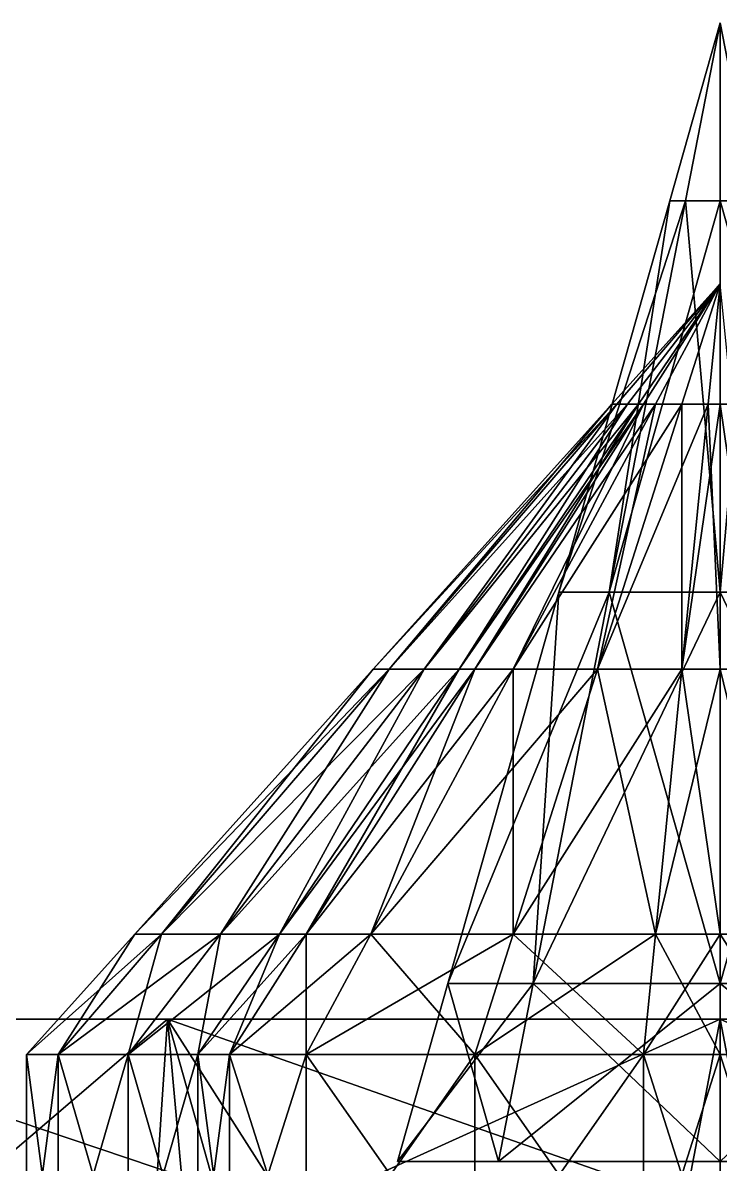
# Model space of a CAD drawing. Header units: metres. Extents: x -1.27 to 1.27, y -2.5 to 2.56.
# Drawn here: x -0.368 to 0, y 1.799 to 2.4 of the extents above; entities that cross this region are included whole.
import ezdxf

# ---------------------------------------------------------------- set-up
doc = ezdxf.new("R2010")
doc.units = ezdxf.units.M

msp = doc.modelspace()

# ---------------------------------------------------------------- linework, layer by layer
at = {"layer": 'Body'}
for points in [[(-0.36002, 0.83984, -0.36002), (-0.69082, 1.875, -0.29121), (-0.46954, 0.83984, -0.19793)], [(-0.36002, 0.83984, -0.36002), (-0.52969, 1.875, -0.52969), (-0.69082, 1.875, -0.29121)], [(-0.36002, 0.83984, 0.36002), (-0.52969, 1.875, 0.52969), (-0.29121, 1.875, 0.69082)], [(-0.46954, 0.83984, 0.19793), (-0.52969, 1.875, 0.52969), (-0.36002, 0.83984, 0.36002)], [(-0.19793, 0.83984, -0.46954), (-0.52969, 1.875, -0.52969), (-0.36002, 0.83984, -0.36002)], [(-0.19793, 0.83984, -0.46954), (-0.29121, 1.875, -0.69082), (-0.52969, 1.875, -0.52969)], [(-0.52969, 1.875, 0.52969), (-0.22599, 1.77246, 0.53611), (-0.29121, 1.875, 0.69082)], [(-0.52969, 1.875, 0.52969), (-0.41106, 1.77246, 0.41106), (-0.22599, 1.77246, 0.53611)], [(-0.29121, 1.875, -0.69082), (-0.41106, 1.77246, -0.41106), (-0.52969, 1.875, -0.52969)], [(-0.29121, 1.875, -0.69082), (-0.22599, 1.77246, -0.53611), (-0.41106, 1.77246, -0.41106)], [(-0.36002, 0.83984, 0.36002), (-0.29121, 1.875, 0.69082), (-0.19793, 0.83984, 0.46954)], [(-0.19793, 0.83984, 0.46954), (-0.29121, 1.875, 0.69082), (0, 1.875, 0.75)], [(0, 0.83984, -0.50977), (-0.29121, 1.875, -0.69082), (-0.19793, 0.83984, -0.46954)], [(0, 0.83984, -0.50977), (0, 1.875, -0.75), (-0.29121, 1.875, -0.69082)], [(-0.29121, 1.875, 0.69082), (0, 1.77246, 0.58203), (0, 1.875, 0.75)], [(-0.29121, 1.875, 0.69082), (-0.22599, 1.77246, 0.53611), (0, 1.77246, 0.58203)], [(0, 1.875, -0.75), (-0.22599, 1.77246, -0.53611), (-0.29121, 1.875, -0.69082)], [(0, 1.875, -0.75), (0, 1.77246, -0.58203), (-0.22599, 1.77246, -0.53611)], [(-0.19793, 0.83984, 0.46954), (0, 1.875, 0.75), (0, 0.83984, 0.50977)], [(0.19793, 0.83984, -0.46954), (0, 1.875, -0.75), (0, 0.83984, -0.50977)], [(0.19793, 0.83984, -0.46954), (0.29121, 1.875, -0.69082), (0, 1.875, -0.75)], [(0.29121, 1.875, -0.69082), (0, 1.77246, -0.58203), (0, 1.875, -0.75)], [(0.29121, 1.875, -0.69082), (0.22599, 1.77246, -0.5361), (0, 1.77246, -0.58203)], [(0, 1.875, 0.75), (0.22599, 1.77246, 0.53611), (0.29121, 1.875, 0.69082)], [(0, 1.875, 0.75), (0, 1.77246, 0.58203), (0.22599, 1.77246, 0.53611)]]:
    msp.add_3dface(points, dxfattribs=at)
at = {"layer": 'Crystal 7'}
for points in [[(-0.05713, 2.19902, 0), (0, 2.2625, 0), (-0.05451, 2.19902, 0.00631)], [(-0.05713, 2.19902, 0), (0, 2.2625, 0), (0, 2.2625, 0)], [(-0.05451, 2.19902, -0.00631), (0, 2.2625, 0), (-0.05713, 2.19902, 0)], [(-0.05451, 2.19902, 0.00631), (0, 2.2625, 0), (-0.04876, 2.19902, 0.0202)], [(-0.05451, 2.19902, 0.00631), (0, 2.2625, 0), (0, 2.2625, 0)], [(-0.05451, 2.19902, -0.00631), (0, 2.2625, 0), (0, 2.2625, 0)], [(-0.04876, 2.19902, -0.0202), (0, 2.2625, 0), (-0.05451, 2.19902, -0.00631)], [(-0.04876, 2.19902, 0.0202), (0, 2.2625, 0), (-0.04301, 2.19902, 0.03409)], [(-0.04876, 2.19902, 0.0202), (0, 2.2625, 0), (0, 2.2625, 0)], [(-0.04876, 2.19902, -0.0202), (0, 2.2625, 0), (0, 2.2625, 0)], [(-0.04301, 2.19902, -0.03408), (0, 2.2625, 0), (-0.04876, 2.19902, -0.0202)], [(-0.04301, 2.19902, 0.03409), (0, 2.2625, 0), (-0.0404, 2.19902, 0.0404)], [(-0.04301, 2.19902, 0.03409), (0, 2.2625, 0), (0, 2.2625, 0)], [(-0.04301, 2.19902, -0.03408), (0, 2.2625, 0), (0, 2.2625, 0)], [(-0.0404, 2.19902, -0.0404), (0, 2.2625, 0), (-0.04301, 2.19902, -0.03408)], [(-0.0404, 2.19902, 0.0404), (0, 2.2625, 0), (-0.03408, 2.19902, 0.04301)], [(-0.0404, 2.19902, 0.0404), (0, 2.2625, 0), (0, 2.2625, 0)], [(-0.0404, 2.19902, -0.0404), (0, 2.2625, 0), (0, 2.2625, 0)], [(-0.03408, 2.19902, -0.04301), (0, 2.2625, 0), (-0.0404, 2.19902, -0.0404)], [(-0.03408, 2.19902, 0.04301), (0, 2.2625, 0), (-0.0202, 2.19902, 0.04876)], [(-0.03408, 2.19902, 0.04301), (0, 2.2625, 0), (0, 2.2625, 0)], [(-0.03408, 2.19902, -0.04301), (0, 2.2625, 0), (0, 2.2625, 0)], [(-0.0202, 2.19902, -0.04876), (0, 2.2625, 0), (-0.03408, 2.19902, -0.04301)], [(-0.0202, 2.19902, 0.04876), (0, 2.2625, 0), (-0.00631, 2.19902, 0.05452)], [(-0.0202, 2.19902, 0.04876), (0, 2.2625, 0), (0, 2.2625, 0)], [(-0.0202, 2.19902, -0.04876), (0, 2.2625, 0), (0, 2.2625, 0)], [(-0.00631, 2.19902, -0.05451), (0, 2.2625, 0), (-0.0202, 2.19902, -0.04876)], [(-0.00631, 2.19902, 0.05452), (0, 2.2625, 0), (0, 2.19902, 0.05713)], [(-0.00631, 2.19902, 0.05452), (0, 2.2625, 0), (0, 2.2625, 0)], [(-0.00631, 2.19902, -0.05451), (0, 2.2625, 0), (0, 2.2625, 0)], [(0, 2.19902, -0.05713), (0, 2.2625, 0), (-0.00631, 2.19902, -0.05451)], [(0.00631, 2.19902, -0.05451), (0, 2.2625, 0), (0, 2.19902, -0.05713)], [(0, 2.19902, -0.05713), (0, 2.2625, 0), (0, 2.2625, 0)], [(-0.18281, 2.05937, 0), (-0.05451, 2.19902, 0.00631), (-0.17445, 2.05937, 0.0202)], [(-0.18281, 2.05937, 0), (-0.05713, 2.19902, 0), (-0.05451, 2.19902, 0.00631)], [(-0.17445, 2.05937, -0.0202), (-0.05713, 2.19902, 0), (-0.18281, 2.05937, 0)], [(-0.17445, 2.05937, 0.0202), (-0.04876, 2.19902, 0.0202), (-0.15604, 2.05937, 0.06463)], [(-0.17445, 2.05937, 0.0202), (-0.05451, 2.19902, 0.00631), (-0.04876, 2.19902, 0.0202)], [(-0.17445, 2.05937, -0.0202), (-0.05451, 2.19902, -0.00631), (-0.05713, 2.19902, 0)], [(-0.15604, 2.05937, -0.06463), (-0.05451, 2.19902, -0.00631), (-0.17445, 2.05937, -0.0202)], [(-0.15604, 2.05937, 0.06463), (-0.04301, 2.19902, 0.03409), (-0.13763, 2.05937, 0.10907)], [(-0.15604, 2.05937, 0.06463), (-0.04876, 2.19902, 0.0202), (-0.04301, 2.19902, 0.03409)], [(-0.15604, 2.05937, -0.06463), (-0.04876, 2.19902, -0.0202), (-0.05451, 2.19902, -0.00631)], [(-0.13763, 2.05937, -0.10907), (-0.04876, 2.19902, -0.0202), (-0.15604, 2.05937, -0.06463)], [(-0.13763, 2.05937, 0.10907), (-0.0404, 2.19902, 0.0404), (-0.12927, 2.05937, 0.12927)], [(-0.13763, 2.05937, 0.10907), (-0.04301, 2.19902, 0.03409), (-0.0404, 2.19902, 0.0404)], [(-0.13763, 2.05937, -0.10907), (-0.04301, 2.19902, -0.03408), (-0.04876, 2.19902, -0.0202)], [(-0.12927, 2.05937, -0.12927), (-0.04301, 2.19902, -0.03408), (-0.13763, 2.05937, -0.10907)], [(-0.12927, 2.05937, 0.12927), (-0.03408, 2.19902, 0.04301), (-0.10907, 2.05937, 0.13763)], [(-0.12927, 2.05937, 0.12927), (-0.0404, 2.19902, 0.0404), (-0.03408, 2.19902, 0.04301)], [(-0.12927, 2.05937, -0.12927), (-0.0404, 2.19902, -0.0404), (-0.04301, 2.19902, -0.03408)], [(-0.10907, 2.05937, -0.13763), (-0.0404, 2.19902, -0.0404), (-0.12927, 2.05937, -0.12927)], [(-0.10907, 2.05937, 0.13763), (-0.0202, 2.19902, 0.04876), (-0.06463, 2.05937, 0.15604)], [(-0.10907, 2.05937, 0.13763), (-0.03408, 2.19902, 0.04301), (-0.0202, 2.19902, 0.04876)], [(-0.10907, 2.05937, -0.13763), (-0.03408, 2.19902, -0.04301), (-0.0404, 2.19902, -0.0404)], [(-0.06463, 2.05937, -0.15604), (-0.03408, 2.19902, -0.04301), (-0.10907, 2.05937, -0.13763)], [(-0.06463, 2.05937, 0.15604), (-0.00631, 2.19902, 0.05452), (-0.0202, 2.05937, 0.17445)], [(-0.06463, 2.05937, 0.15604), (-0.0202, 2.19902, 0.04876), (-0.00631, 2.19902, 0.05452)], [(-0.06463, 2.05937, -0.15604), (-0.0202, 2.19902, -0.04876), (-0.03408, 2.19902, -0.04301)], [(-0.0202, 2.05937, -0.17445), (-0.0202, 2.19902, -0.04876), (-0.06463, 2.05937, -0.15604)], [(-0.0202, 2.05937, 0.17445), (0, 2.19902, 0.05713), (0, 2.05937, 0.18281)], [(-0.0202, 2.05937, 0.17445), (-0.00631, 2.19902, 0.05452), (0, 2.19902, 0.05713)], [(-0.0202, 2.05937, -0.17445), (-0.00631, 2.19902, -0.05451), (-0.0202, 2.19902, -0.04876)], [(0, 2.05937, -0.18281), (-0.00631, 2.19902, -0.05451), (-0.0202, 2.05937, -0.17445)], [(0, 2.05937, -0.18281), (0, 2.19902, -0.05713), (-0.00631, 2.19902, -0.05451)], [(0.0202, 2.05937, -0.17445), (0, 2.19902, -0.05713), (0, 2.05937, -0.18281)], [(0.0202, 2.05937, -0.17445), (0.00631, 2.19902, -0.05451), (0, 2.19902, -0.05713)], [(-0.3085, 1.91973, 0), (-0.17445, 2.05937, 0.0202), (-0.29438, 1.91973, 0.03408)], [(-0.3085, 1.91973, 0), (-0.18281, 2.05937, 0), (-0.17445, 2.05937, 0.0202)], [(-0.29438, 1.91973, -0.03408), (-0.18281, 2.05937, 0), (-0.3085, 1.91973, 0)], [(-0.29438, 1.91973, 0.03408), (-0.15604, 2.05937, 0.06463), (-0.26332, 1.91973, 0.10907)], [(-0.29438, 1.91973, 0.03408), (-0.17445, 2.05937, 0.0202), (-0.15604, 2.05937, 0.06463)], [(-0.29438, 1.91973, -0.03408), (-0.17445, 2.05937, -0.0202), (-0.18281, 2.05937, 0)], [(-0.26332, 1.91973, -0.10907), (-0.17445, 2.05937, -0.0202), (-0.29438, 1.91973, -0.03408)], [(-0.26332, 1.91973, 0.10907), (-0.13763, 2.05937, 0.10907), (-0.23226, 1.91973, 0.18406)], [(-0.26332, 1.91973, 0.10907), (-0.15604, 2.05937, 0.06463), (-0.13763, 2.05937, 0.10907)], [(-0.26332, 1.91973, -0.10907), (-0.15604, 2.05937, -0.06463), (-0.17445, 2.05937, -0.0202)], [(-0.23226, 1.91973, -0.18405), (-0.15604, 2.05937, -0.06463), (-0.26332, 1.91973, -0.10907)], [(-0.23226, 1.91973, 0.18406), (-0.12927, 2.05937, 0.12927), (-0.21814, 1.91973, 0.21814)], [(-0.23226, 1.91973, 0.18406), (-0.13763, 2.05937, 0.10907), (-0.12927, 2.05937, 0.12927)], [(-0.23226, 1.91973, -0.18405), (-0.13763, 2.05937, -0.10907), (-0.15604, 2.05937, -0.06463)], [(-0.21814, 1.91973, -0.21814), (-0.13763, 2.05937, -0.10907), (-0.23226, 1.91973, -0.18405)], [(-0.21814, 1.91973, 0.21814), (-0.10907, 2.05937, 0.13763), (-0.18406, 1.91973, 0.23226)], [(-0.21814, 1.91973, 0.21814), (-0.12927, 2.05937, 0.12927), (-0.10907, 2.05937, 0.13763)], [(-0.21814, 1.91973, -0.21814), (-0.12927, 2.05937, -0.12927), (-0.13763, 2.05937, -0.10907)], [(-0.18406, 1.91973, -0.23226), (-0.12927, 2.05937, -0.12927), (-0.21814, 1.91973, -0.21814)], [(-0.18406, 1.91973, 0.23226), (-0.06463, 2.05937, 0.15604), (-0.10907, 1.91973, 0.26332)], [(-0.18406, 1.91973, 0.23226), (-0.10907, 2.05937, 0.13763), (-0.06463, 2.05937, 0.15604)], [(-0.18406, 1.91973, -0.23226), (-0.10907, 2.05937, -0.13763), (-0.12927, 2.05937, -0.12927)], [(-0.10907, 1.91973, -0.26332), (-0.10907, 2.05937, -0.13763), (-0.18406, 1.91973, -0.23226)], [(-0.10907, 1.91973, 0.26332), (-0.0202, 2.05937, 0.17445), (-0.03408, 1.91973, 0.29438)], [(-0.10907, 1.91973, 0.26332), (-0.06463, 2.05937, 0.15604), (-0.0202, 2.05937, 0.17445)], [(-0.10907, 1.91973, -0.26332), (-0.06463, 2.05937, -0.15604), (-0.10907, 2.05937, -0.13763)], [(-0.03408, 1.91973, -0.29438), (-0.06463, 2.05937, -0.15604), (-0.10907, 1.91973, -0.26332)], [(-0.03408, 1.91973, -0.29438), (-0.0202, 2.05937, -0.17445), (-0.06463, 2.05937, -0.15604)], [(-0.03408, 1.91973, 0.29438), (0, 2.05937, 0.18281), (0, 1.91973, 0.3085)], [(-0.03408, 1.91973, 0.29438), (-0.0202, 2.05937, 0.17445), (0, 2.05937, 0.18281)], [(0, 1.91973, -0.3085), (-0.0202, 2.05937, -0.17445), (-0.03408, 1.91973, -0.29438)], [(0, 1.91973, -0.3085), (0, 2.05937, -0.18281), (-0.0202, 2.05937, -0.17445)], [(0.03408, 1.91973, -0.29438), (0, 2.05937, -0.18281), (0, 1.91973, -0.3085)], [(0.03408, 1.91973, -0.29438), (0.0202, 2.05937, -0.17445), (0, 2.05937, -0.18281)], [(-0.36562, 1.85625, 0), (-0.29438, 1.91973, 0.03408), (-0.34889, 1.85625, 0.0404)], [(-0.36562, 1.85625, 0), (-0.3085, 1.91973, 0), (-0.29438, 1.91973, 0.03408)], [(-0.34889, 1.85625, -0.0404), (-0.3085, 1.91973, 0), (-0.36562, 1.85625, 0)], [(-0.34889, 1.85625, 0.0404), (-0.26332, 1.91973, 0.10907), (-0.31208, 1.85625, 0.12927)], [(-0.34889, 1.85625, 0.0404), (-0.29438, 1.91973, 0.03408), (-0.26332, 1.91973, 0.10907)], [(-0.34889, 1.85625, -0.0404), (-0.29438, 1.91973, -0.03408), (-0.3085, 1.91973, 0)], [(-0.31208, 1.85625, -0.12927), (-0.29438, 1.91973, -0.03408), (-0.34889, 1.85625, -0.0404)], [(-0.31208, 1.85625, 0.12927), (-0.23226, 1.91973, 0.18406), (-0.27527, 1.85625, 0.21814)], [(-0.31208, 1.85625, 0.12927), (-0.26332, 1.91973, 0.10907), (-0.23226, 1.91973, 0.18406)], [(-0.31208, 1.85625, -0.12927), (-0.26332, 1.91973, -0.10907), (-0.29438, 1.91973, -0.03408)], [(-0.27527, 1.85625, -0.21814), (-0.26332, 1.91973, -0.10907), (-0.31208, 1.85625, -0.12927)], [(-0.27527, 1.85625, 0.21814), (-0.21814, 1.91973, 0.21814), (-0.25854, 1.85625, 0.25854)], [(-0.27527, 1.85625, 0.21814), (-0.23226, 1.91973, 0.18406), (-0.21814, 1.91973, 0.21814)], [(-0.27527, 1.85625, -0.21814), (-0.23226, 1.91973, -0.18405), (-0.26332, 1.91973, -0.10907)], [(-0.25854, 1.85625, -0.25854), (-0.23226, 1.91973, -0.18405), (-0.27527, 1.85625, -0.21814)], [(-0.25854, 1.85625, 0.25854), (-0.18406, 1.91973, 0.23226), (-0.21814, 1.85625, 0.27527)], [(-0.25854, 1.85625, 0.25854), (-0.21814, 1.91973, 0.21814), (-0.18406, 1.91973, 0.23226)], [(-0.25854, 1.85625, -0.25854), (-0.21814, 1.91973, -0.21814), (-0.23226, 1.91973, -0.18405)], [(-0.21814, 1.85625, -0.27527), (-0.21814, 1.91973, -0.21814), (-0.25854, 1.85625, -0.25854)], [(-0.21814, 1.85625, 0.27527), (-0.10907, 1.91973, 0.26332), (-0.12927, 1.85625, 0.31208)], [(-0.21814, 1.85625, 0.27527), (-0.18406, 1.91973, 0.23226), (-0.10907, 1.91973, 0.26332)], [(-0.21814, 1.85625, -0.27527), (-0.18406, 1.91973, -0.23226), (-0.21814, 1.91973, -0.21814)], [(-0.12927, 1.85625, -0.31208), (-0.18406, 1.91973, -0.23226), (-0.21814, 1.85625, -0.27527)], [(-0.12927, 1.85625, -0.31208), (-0.10907, 1.91973, -0.26332), (-0.18406, 1.91973, -0.23226)], [(-0.12927, 1.85625, 0.31208), (-0.03408, 1.91973, 0.29438), (-0.0404, 1.85625, 0.34889)], [(-0.12927, 1.85625, 0.31208), (-0.10907, 1.91973, 0.26332), (-0.03408, 1.91973, 0.29438)], [(-0.0404, 1.85625, -0.34889), (-0.10907, 1.91973, -0.26332), (-0.12927, 1.85625, -0.31208)], [(-0.0404, 1.85625, -0.34889), (-0.03408, 1.91973, -0.29438), (-0.10907, 1.91973, -0.26332)], [(-0.0404, 1.85625, 0.34889), (0, 1.91973, 0.3085), (0, 1.85625, 0.36563)], [(-0.0404, 1.85625, 0.34889), (-0.03408, 1.91973, 0.29438), (0, 1.91973, 0.3085)], [(0, 1.85625, -0.36562), (-0.03408, 1.91973, -0.29438), (-0.0404, 1.85625, -0.34889)], [(0, 1.85625, -0.36562), (0, 1.91973, -0.3085), (-0.03408, 1.91973, -0.29438)], [(0.0404, 1.85625, -0.34889), (0, 1.91973, -0.3085), (0, 1.85625, -0.36562)], [(0.0404, 1.85625, -0.34889), (0.03408, 1.91973, -0.29438), (0, 1.91973, -0.3085)], [(-0.36562, 1.7293, 0), (-0.34889, 1.85625, 0.0404), (-0.34889, 1.7293, 0.0404)], [(-0.36562, 1.7293, 0), (-0.36562, 1.85625, 0), (-0.34889, 1.85625, 0.0404)], [(-0.34889, 1.7293, -0.0404), (-0.36562, 1.85625, 0), (-0.36562, 1.7293, 0)], [(-0.34889, 1.7293, -0.0404), (-0.34889, 1.85625, -0.0404), (-0.36562, 1.85625, 0)], [(-0.34889, 1.7293, 0.0404), (-0.31208, 1.85625, 0.12927), (-0.31208, 1.7293, 0.12927)], [(-0.34889, 1.7293, 0.0404), (-0.34889, 1.85625, 0.0404), (-0.31208, 1.85625, 0.12927)], [(-0.31208, 1.7293, -0.12927), (-0.34889, 1.85625, -0.0404), (-0.34889, 1.7293, -0.0404)], [(-0.31208, 1.7293, -0.12927), (-0.31208, 1.85625, -0.12927), (-0.34889, 1.85625, -0.0404)], [(-0.31208, 1.7293, 0.12927), (-0.27527, 1.85625, 0.21814), (-0.27527, 1.7293, 0.21814)], [(-0.31208, 1.7293, 0.12927), (-0.31208, 1.85625, 0.12927), (-0.27527, 1.85625, 0.21814)], [(-0.27527, 1.7293, -0.21814), (-0.31208, 1.85625, -0.12927), (-0.31208, 1.7293, -0.12927)], [(-0.27527, 1.7293, -0.21814), (-0.27527, 1.85625, -0.21814), (-0.31208, 1.85625, -0.12927)], [(-0.27527, 1.7293, 0.21814), (-0.25854, 1.85625, 0.25854), (-0.25854, 1.7293, 0.25854)], [(-0.27527, 1.7293, 0.21814), (-0.27527, 1.85625, 0.21814), (-0.25854, 1.85625, 0.25854)], [(-0.25854, 1.7293, -0.25854), (-0.27527, 1.85625, -0.21814), (-0.27527, 1.7293, -0.21814)], [(-0.25854, 1.7293, -0.25854), (-0.25854, 1.85625, -0.25854), (-0.27527, 1.85625, -0.21814)], [(-0.25854, 1.7293, 0.25854), (-0.21814, 1.85625, 0.27527), (-0.21814, 1.7293, 0.27527)], [(-0.25854, 1.7293, 0.25854), (-0.25854, 1.85625, 0.25854), (-0.21814, 1.85625, 0.27527)], [(-0.21814, 1.7293, -0.27527), (-0.25854, 1.85625, -0.25854), (-0.25854, 1.7293, -0.25854)], [(-0.21814, 1.7293, -0.27527), (-0.21814, 1.85625, -0.27527), (-0.25854, 1.85625, -0.25854)], [(-0.21814, 1.7293, 0.27527), (-0.12927, 1.85625, 0.31208), (-0.12927, 1.7293, 0.31208)], [(-0.21814, 1.7293, 0.27527), (-0.21814, 1.85625, 0.27527), (-0.12927, 1.85625, 0.31208)], [(-0.12927, 1.7293, -0.31208), (-0.21814, 1.85625, -0.27527), (-0.21814, 1.7293, -0.27527)], [(-0.12927, 1.7293, -0.31208), (-0.12927, 1.85625, -0.31208), (-0.21814, 1.85625, -0.27527)], [(-0.12927, 1.7293, 0.31208), (-0.0404, 1.85625, 0.34889), (-0.0404, 1.7293, 0.34889)], [(-0.12927, 1.7293, 0.31208), (-0.12927, 1.85625, 0.31208), (-0.0404, 1.85625, 0.34889)], [(-0.0404, 1.7293, -0.34889), (-0.12927, 1.85625, -0.31208), (-0.12927, 1.7293, -0.31208)], [(-0.0404, 1.7293, -0.34889), (-0.0404, 1.85625, -0.34889), (-0.12927, 1.85625, -0.31208)], [(-0.0404, 1.7293, 0.34889), (0, 1.85625, 0.36563), (0, 1.7293, 0.36563)], [(-0.0404, 1.7293, 0.34889), (-0.0404, 1.85625, 0.34889), (0, 1.85625, 0.36563)], [(0, 1.7293, -0.36562), (-0.0404, 1.85625, -0.34889), (-0.0404, 1.7293, -0.34889)], [(0, 1.7293, -0.36562), (0, 1.85625, -0.36562), (-0.0404, 1.85625, -0.34889)], [(0.0404, 1.7293, -0.34889), (0, 1.85625, -0.36562), (0, 1.7293, -0.36562)], [(0.0404, 1.7293, -0.34889), (0.0404, 1.85625, -0.34889), (0, 1.85625, -0.36562)], [(0, 1.7293, 0.36563), (0.0404, 1.85625, 0.34889), (0.0404, 1.7293, 0.34889)], [(0, 1.7293, 0.36563), (0, 1.85625, 0.36563), (0.0404, 1.85625, 0.34889)]]:
    msp.add_3dface(points, dxfattribs=at)
at = {"layer": 'Spiky thing 2'}
for points in [[(0, 2.4, 0.625), (-0.02656, 2.30625, 0.60938), (0, 2.4, 0.625)], [(0, 2.4, 0.625), (-0.02656, 2.30625, 0.61426), (-0.02656, 2.30625, 0.60938)], [(0, 2.4, 0.625), (-0.02656, 2.30625, 0.61426), (0, 2.4, 0.625)], [(0, 2.4, 0.625), (-0.02656, 2.30625, 0.625), (-0.02656, 2.30625, 0.61426)], [(0, 2.4, 0.625), (-0.02656, 2.30625, 0.625), (0, 2.4, 0.625)], [(0, 2.4, 0.625), (-0.02656, 2.30625, 0.63574), (-0.02656, 2.30625, 0.625)], [(0, 2.4, 0.625), (-0.02656, 2.30625, 0.63574), (0, 2.4, 0.625)], [(0, 2.4, 0.625), (-0.02656, 2.30625, 0.64063), (-0.02656, 2.30625, 0.63574)], [(0, 2.4, 0.625), (-0.02656, 2.30625, 0.64063), (0, 2.4, 0.625)], [(0, 2.4, 0.625), (-0.01826, 2.30625, 0.64063), (-0.02656, 2.30625, 0.64063)], [(0, 2.4, 0.625), (-0.02656, 2.30625, 0.60938), (-0.01826, 2.30625, 0.60938)], [(0, 2.4, 0.625), (-0.01826, 2.30625, 0.64063), (0, 2.4, 0.625)], [(0, 2.4, 0.625), (0, 2.30625, 0.64063), (-0.01826, 2.30625, 0.64063)], [(0, 2.4, 0.625), (-0.01826, 2.30625, 0.60938), (0, 2.30625, 0.60938)], [(0, 2.4, 0.625), (-0.01826, 2.30625, 0.60938), (0, 2.4, 0.625)], [(0, 2.4, 0.625), (0, 2.30625, 0.64063), (0, 2.4, 0.625)], [(0, 2.4, 0.625), (0.01826, 2.30625, 0.64063), (0, 2.30625, 0.64063)], [(0, 2.4, 0.625), (0.01826, 2.30625, 0.60938), (0, 2.4, 0.625)], [(0, 2.4, 0.625), (0, 2.30625, 0.60938), (0.01826, 2.30625, 0.60938)], [(0, 2.4, 0.625), (0, 2.30625, 0.60938), (0, 2.4, 0.625)], [(-0.02656, 2.30625, 0.61426), (-0.085, 2.1, 0.575), (-0.02656, 2.30625, 0.60938)], [(-0.02656, 2.30625, 0.61426), (-0.085, 2.1, 0.59063), (-0.085, 2.1, 0.575)], [(-0.02656, 2.30625, 0.625), (-0.085, 2.1, 0.59063), (-0.02656, 2.30625, 0.61426)], [(-0.02656, 2.30625, 0.625), (-0.085, 2.1, 0.625), (-0.085, 2.1, 0.59063)], [(-0.02656, 2.30625, 0.63574), (-0.085, 2.1, 0.625), (-0.02656, 2.30625, 0.625)], [(-0.02656, 2.30625, 0.63574), (-0.085, 2.1, 0.65938), (-0.085, 2.1, 0.625)], [(-0.02656, 2.30625, 0.64063), (-0.085, 2.1, 0.65938), (-0.02656, 2.30625, 0.63574)], [(-0.02656, 2.30625, 0.64063), (-0.085, 2.1, 0.675), (-0.085, 2.1, 0.65938)], [(-0.01826, 2.30625, 0.64063), (-0.085, 2.1, 0.675), (-0.02656, 2.30625, 0.64063)], [(-0.01826, 2.30625, 0.64063), (-0.05844, 2.1, 0.675), (-0.085, 2.1, 0.675)], [(-0.02656, 2.30625, 0.60938), (-0.085, 2.1, 0.575), (-0.05844, 2.1, 0.575)], [(0, 2.30625, 0.64063), (-0.05844, 2.1, 0.675), (-0.01826, 2.30625, 0.64063)], [(0, 2.30625, 0.64063), (0, 2.1, 0.675), (-0.05844, 2.1, 0.675)], [(-0.01826, 2.30625, 0.60938), (-0.05844, 2.1, 0.575), (0, 2.1, 0.575)], [(-0.02656, 2.30625, 0.60938), (-0.05844, 2.1, 0.575), (-0.01826, 2.30625, 0.60938)], [(-0.01826, 2.30625, 0.60938), (0, 2.1, 0.575), (0, 2.30625, 0.60938)], [(0.01826, 2.30625, 0.64063), (0, 2.1, 0.675), (0, 2.30625, 0.64063)], [(0.01826, 2.30625, 0.64063), (0.05844, 2.1, 0.675), (0, 2.1, 0.675)], [(0, 2.30625, 0.60938), (0.05844, 2.1, 0.575), (0.01826, 2.30625, 0.60938)], [(0, 2.30625, 0.60938), (0, 2.1, 0.575), (0.05844, 2.1, 0.575)], [(-0.085, 2.1, 0.59063), (-0.14344, 1.89375, 0.54063), (-0.085, 2.1, 0.575)], [(-0.085, 2.1, 0.59063), (-0.14344, 1.89375, 0.56699), (-0.14344, 1.89375, 0.54063)], [(-0.085, 2.1, 0.625), (-0.14344, 1.89375, 0.56699), (-0.085, 2.1, 0.59063)], [(-0.085, 2.1, 0.625), (-0.14344, 1.89375, 0.625), (-0.14344, 1.89375, 0.56699)], [(-0.085, 2.1, 0.65938), (-0.14344, 1.89375, 0.625), (-0.085, 2.1, 0.625)], [(-0.085, 2.1, 0.65938), (-0.14344, 1.89375, 0.68301), (-0.14344, 1.89375, 0.625)], [(-0.085, 2.1, 0.675), (-0.14344, 1.89375, 0.68301), (-0.085, 2.1, 0.65938)], [(-0.085, 2.1, 0.675), (-0.14344, 1.89375, 0.70938), (-0.14344, 1.89375, 0.68301)], [(-0.05844, 2.1, 0.675), (-0.14344, 1.89375, 0.70938), (-0.085, 2.1, 0.675)], [(-0.05844, 2.1, 0.675), (-0.09861, 1.89375, 0.70938), (-0.14344, 1.89375, 0.70938)], [(-0.085, 2.1, 0.575), (-0.14344, 1.89375, 0.54063), (-0.09861, 1.89375, 0.54063)], [(0, 2.1, 0.675), (-0.09861, 1.89375, 0.70938), (-0.05844, 2.1, 0.675)], [(0, 2.1, 0.675), (0, 1.89375, 0.70938), (-0.09861, 1.89375, 0.70938)], [(-0.05844, 2.1, 0.575), (-0.09861, 1.89375, 0.54063), (0, 1.89375, 0.54063)], [(-0.085, 2.1, 0.575), (-0.09861, 1.89375, 0.54063), (-0.05844, 2.1, 0.575)], [(-0.05844, 2.1, 0.575), (0, 1.89375, 0.54063), (0, 2.1, 0.575)], [(0.05844, 2.1, 0.675), (0, 1.89375, 0.70938), (0, 2.1, 0.675)], [(0.05844, 2.1, 0.675), (0.09861, 1.89375, 0.70938), (0, 1.89375, 0.70938)], [(0, 2.1, 0.575), (0.09861, 1.89375, 0.54063), (0.05844, 2.1, 0.575)], [(0, 2.1, 0.575), (0, 1.89375, 0.54063), (0.09861, 1.89375, 0.54063)], [(-0.14344, 1.89375, 0.56699), (-0.17, 1.8, 0.525), (-0.14344, 1.89375, 0.54063)], [(-0.14344, 1.89375, 0.56699), (-0.17, 1.8, 0.55625), (-0.17, 1.8, 0.525)], [(-0.14344, 1.89375, 0.625), (-0.17, 1.8, 0.55625), (-0.14344, 1.89375, 0.56699)], [(-0.14344, 1.89375, 0.625), (-0.17, 1.8, 0.625), (-0.17, 1.8, 0.55625)], [(-0.14344, 1.89375, 0.68301), (-0.17, 1.8, 0.625), (-0.14344, 1.89375, 0.625)], [(-0.14344, 1.89375, 0.68301), (-0.17, 1.8, 0.69375), (-0.17, 1.8, 0.625)], [(-0.14344, 1.89375, 0.70938), (-0.17, 1.8, 0.69375), (-0.14344, 1.89375, 0.68301)], [(-0.14344, 1.89375, 0.70938), (-0.17, 1.8, 0.725), (-0.17, 1.8, 0.69375)], [(-0.09861, 1.89375, 0.70938), (-0.17, 1.8, 0.725), (-0.14344, 1.89375, 0.70938)], [(-0.09861, 1.89375, 0.70938), (-0.11688, 1.8, 0.725), (-0.17, 1.8, 0.725)], [(-0.14344, 1.89375, 0.54063), (-0.17, 1.8, 0.525), (-0.11688, 1.8, 0.525)], [(-0.14344, 1.89375, 0.54063), (-0.11688, 1.8, 0.525), (-0.09861, 1.89375, 0.54063)], [(-0.09861, 1.89375, 0.54063), (-0.11688, 1.8, 0.525), (0, 1.8, 0.525)], [(0, 1.89375, 0.70938), (-0.11688, 1.8, 0.725), (-0.09861, 1.89375, 0.70938)], [(0, 1.89375, 0.70938), (0, 1.8, 0.725), (-0.11688, 1.8, 0.725)], [(-0.09861, 1.89375, 0.54063), (0, 1.8, 0.525), (0, 1.89375, 0.54063)], [(0.09861, 1.89375, 0.70938), (0, 1.8, 0.725), (0, 1.89375, 0.70938)], [(0.09861, 1.89375, 0.70938), (0.11687, 1.8, 0.725), (0, 1.8, 0.725)], [(0, 1.89375, 0.54063), (0.11687, 1.8, 0.525), (0.09861, 1.89375, 0.54063)], [(0, 1.89375, 0.54063), (0, 1.8, 0.525), (0.11687, 1.8, 0.525)], [(0, 1.8, 0.725), (-0.17, 1.8, 0.625), (-0.17, 1.8, 0.69375)], [(-0.17, 1.8, 0.725), (-0.11688, 1.8, 0.725), (-0.17, 1.8, 0.69375)], [(0, 1.8, 0.725), (0, 1.8, 0.525), (-0.17, 1.8, 0.625)], [(-0.11688, 1.8, 0.525), (-0.17, 1.8, 0.525), (-0.17, 1.8, 0.55625)], [(-0.17, 1.8, 0.625), (-0.11688, 1.8, 0.525), (-0.17, 1.8, 0.55625)], [(-0.11688, 1.8, 0.525), (-0.17, 1.8, 0.625), (0, 1.8, 0.525)], [(-0.11688, 1.8, 0.725), (0, 1.8, 0.725), (-0.17, 1.8, 0.69375)], [(0.11687, 1.8, 0.725), (0.17, 1.8, 0.625), (0, 1.8, 0.725)], [(0.17, 1.8, 0.55625), (0.11687, 1.8, 0.525), (0, 1.8, 0.525)], [(0, 1.8, 0.525), (0.17, 1.8, 0.625), (0.17, 1.8, 0.55625)], [(0, 1.8, 0.725), (0.17, 1.8, 0.625), (0, 1.8, 0.525)]]:
    msp.add_3dface(points, dxfattribs=at)
at = {"layer": 'Spiky thing 5'}
for points in [[(0, 2.4, -0.625), (-0.02656, 2.30625, -0.64062), (-0.01826, 2.30625, -0.64062)], [(0, 2.4, -0.625), (-0.02656, 2.30625, -0.64062), (0, 2.4, -0.625)], [(0, 2.4, -0.625), (-0.02656, 2.30625, -0.63574), (-0.02656, 2.30625, -0.64062)], [(0, 2.4, -0.625), (-0.02656, 2.30625, -0.63574), (0, 2.4, -0.625)], [(0, 2.4, -0.625), (-0.02656, 2.30625, -0.625), (-0.02656, 2.30625, -0.63574)], [(0, 2.4, -0.625), (-0.02656, 2.30625, -0.625), (0, 2.4, -0.625)], [(0, 2.4, -0.625), (-0.02656, 2.30625, -0.61426), (-0.02656, 2.30625, -0.625)], [(0, 2.4, -0.625), (-0.02656, 2.30625, -0.61426), (0, 2.4, -0.625)], [(0, 2.4, -0.625), (-0.02656, 2.30625, -0.60937), (-0.02656, 2.30625, -0.61426)], [(0, 2.4, -0.625), (-0.02656, 2.30625, -0.60937), (0, 2.4, -0.625)], [(0, 2.4, -0.625), (-0.01826, 2.30625, -0.60937), (-0.02656, 2.30625, -0.60937)], [(0, 2.4, -0.625), (-0.01826, 2.30625, -0.64062), (0, 2.30625, -0.64062)], [(0, 2.4, -0.625), (-0.01826, 2.30625, -0.64062), (0, 2.4, -0.625)], [(0, 2.4, -0.625), (-0.01826, 2.30625, -0.60937), (0, 2.4, -0.625)], [(0, 2.4, -0.625), (0, 2.30625, -0.60937), (-0.01826, 2.30625, -0.60937)], [(0, 2.4, -0.625), (0.01826, 2.30625, -0.64062), (0, 2.4, -0.625)], [(0, 2.4, -0.625), (0, 2.30625, -0.64062), (0.01826, 2.30625, -0.64062)], [(0, 2.4, -0.625), (0, 2.30625, -0.64062), (0, 2.4, -0.625)], [(0, 2.4, -0.625), (0, 2.30625, -0.60937), (0, 2.4, -0.625)], [(0, 2.4, -0.625), (0.01826, 2.30625, -0.60937), (0, 2.30625, -0.60937)], [(-0.02656, 2.30625, -0.64062), (-0.085, 2.1, -0.675), (-0.05844, 2.1, -0.675)], [(-0.02656, 2.30625, -0.63574), (-0.085, 2.1, -0.675), (-0.02656, 2.30625, -0.64062)], [(-0.02656, 2.30625, -0.63574), (-0.085, 2.1, -0.65937), (-0.085, 2.1, -0.675)], [(-0.02656, 2.30625, -0.625), (-0.085, 2.1, -0.65937), (-0.02656, 2.30625, -0.63574)], [(-0.02656, 2.30625, -0.625), (-0.085, 2.1, -0.625), (-0.085, 2.1, -0.65937)], [(-0.02656, 2.30625, -0.61426), (-0.085, 2.1, -0.625), (-0.02656, 2.30625, -0.625)], [(-0.02656, 2.30625, -0.61426), (-0.085, 2.1, -0.59062), (-0.085, 2.1, -0.625)], [(-0.02656, 2.30625, -0.60937), (-0.085, 2.1, -0.59062), (-0.02656, 2.30625, -0.61426)], [(-0.02656, 2.30625, -0.60937), (-0.085, 2.1, -0.575), (-0.085, 2.1, -0.59062)], [(-0.01826, 2.30625, -0.60937), (-0.085, 2.1, -0.575), (-0.02656, 2.30625, -0.60937)], [(-0.01826, 2.30625, -0.60937), (-0.05844, 2.1, -0.575), (-0.085, 2.1, -0.575)], [(-0.01826, 2.30625, -0.64062), (-0.05844, 2.1, -0.675), (0, 2.1, -0.675)], [(-0.02656, 2.30625, -0.64062), (-0.05844, 2.1, -0.675), (-0.01826, 2.30625, -0.64062)], [(0, 2.30625, -0.60937), (-0.05844, 2.1, -0.575), (-0.01826, 2.30625, -0.60937)], [(0, 2.30625, -0.60937), (0, 2.1, -0.575), (-0.05844, 2.1, -0.575)], [(-0.01826, 2.30625, -0.64062), (0, 2.1, -0.675), (0, 2.30625, -0.64062)], [(0, 2.30625, -0.64062), (0.05844, 2.1, -0.675), (0.01826, 2.30625, -0.64062)], [(0, 2.30625, -0.64062), (0, 2.1, -0.675), (0.05844, 2.1, -0.675)], [(0.01826, 2.30625, -0.60937), (0, 2.1, -0.575), (0, 2.30625, -0.60937)], [(0.01826, 2.30625, -0.60937), (0.05844, 2.1, -0.575), (0, 2.1, -0.575)], [(-0.085, 2.1, -0.675), (-0.14344, 1.89375, -0.70937), (-0.09861, 1.89375, -0.70937)], [(-0.085, 2.1, -0.65937), (-0.14344, 1.89375, -0.70937), (-0.085, 2.1, -0.675)], [(-0.085, 2.1, -0.65937), (-0.14344, 1.89375, -0.68301), (-0.14344, 1.89375, -0.70937)], [(-0.085, 2.1, -0.625), (-0.14344, 1.89375, -0.68301), (-0.085, 2.1, -0.65937)], [(-0.085, 2.1, -0.625), (-0.14344, 1.89375, -0.625), (-0.14344, 1.89375, -0.68301)], [(-0.085, 2.1, -0.59062), (-0.14344, 1.89375, -0.625), (-0.085, 2.1, -0.625)], [(-0.085, 2.1, -0.59062), (-0.14344, 1.89375, -0.56699), (-0.14344, 1.89375, -0.625)], [(-0.085, 2.1, -0.575), (-0.14344, 1.89375, -0.56699), (-0.085, 2.1, -0.59062)], [(-0.085, 2.1, -0.575), (-0.14344, 1.89375, -0.54062), (-0.14344, 1.89375, -0.56699)], [(-0.05844, 2.1, -0.575), (-0.14344, 1.89375, -0.54062), (-0.085, 2.1, -0.575)], [(-0.05844, 2.1, -0.575), (-0.09861, 1.89375, -0.54062), (-0.14344, 1.89375, -0.54062)], [(-0.05844, 2.1, -0.675), (-0.09861, 1.89375, -0.70937), (0, 1.89375, -0.70937)], [(-0.085, 2.1, -0.675), (-0.09861, 1.89375, -0.70937), (-0.05844, 2.1, -0.675)], [(0, 2.1, -0.575), (-0.09861, 1.89375, -0.54062), (-0.05844, 2.1, -0.575)], [(0, 2.1, -0.575), (0, 1.89375, -0.54062), (-0.09861, 1.89375, -0.54062)], [(-0.05844, 2.1, -0.675), (0, 1.89375, -0.70937), (0, 2.1, -0.675)], [(0, 2.1, -0.675), (0.09861, 1.89375, -0.70937), (0.05844, 2.1, -0.675)], [(0, 2.1, -0.675), (0, 1.89375, -0.70937), (0.09861, 1.89375, -0.70937)], [(0.05844, 2.1, -0.575), (0, 1.89375, -0.54062), (0, 2.1, -0.575)], [(0.05844, 2.1, -0.575), (0.09861, 1.89375, -0.54062), (0, 1.89375, -0.54062)], [(-0.14344, 1.89375, -0.70937), (-0.17, 1.8, -0.725), (-0.11688, 1.8, -0.725)], [(-0.14344, 1.89375, -0.68301), (-0.17, 1.8, -0.725), (-0.14344, 1.89375, -0.70937)], [(-0.14344, 1.89375, -0.68301), (-0.17, 1.8, -0.69375), (-0.17, 1.8, -0.725)], [(-0.14344, 1.89375, -0.625), (-0.17, 1.8, -0.69375), (-0.14344, 1.89375, -0.68301)], [(-0.14344, 1.89375, -0.625), (-0.17, 1.8, -0.625), (-0.17, 1.8, -0.69375)], [(-0.14344, 1.89375, -0.56699), (-0.17, 1.8, -0.625), (-0.14344, 1.89375, -0.625)], [(-0.14344, 1.89375, -0.56699), (-0.17, 1.8, -0.55625), (-0.17, 1.8, -0.625)], [(-0.14344, 1.89375, -0.54062), (-0.17, 1.8, -0.55625), (-0.14344, 1.89375, -0.56699)], [(-0.14344, 1.89375, -0.54062), (-0.17, 1.8, -0.525), (-0.17, 1.8, -0.55625)], [(-0.09861, 1.89375, -0.54062), (-0.17, 1.8, -0.525), (-0.14344, 1.89375, -0.54062)], [(-0.09861, 1.89375, -0.54062), (-0.11688, 1.8, -0.525), (-0.17, 1.8, -0.525)], [(-0.14344, 1.89375, -0.70937), (-0.11688, 1.8, -0.725), (-0.09861, 1.89375, -0.70937)], [(-0.09861, 1.89375, -0.70937), (-0.11688, 1.8, -0.725), (0, 1.8, -0.725)], [(0, 1.89375, -0.54062), (-0.11688, 1.8, -0.525), (-0.09861, 1.89375, -0.54062)], [(0, 1.89375, -0.54062), (0, 1.8, -0.525), (-0.11688, 1.8, -0.525)], [(-0.09861, 1.89375, -0.70937), (0, 1.8, -0.725), (0, 1.89375, -0.70937)], [(0, 1.89375, -0.70937), (0.11687, 1.8, -0.725), (0.09861, 1.89375, -0.70937)], [(0, 1.89375, -0.70937), (0, 1.8, -0.725), (0.11687, 1.8, -0.725)], [(0.09861, 1.89375, -0.54062), (0, 1.8, -0.525), (0, 1.89375, -0.54062)], [(0.09861, 1.89375, -0.54062), (0.11687, 1.8, -0.525), (0, 1.8, -0.525)], [(-0.11688, 1.8, -0.725), (-0.17, 1.8, -0.625), (0, 1.8, -0.725)], [(-0.11688, 1.8, -0.725), (-0.17, 1.8, -0.725), (-0.17, 1.8, -0.69375)], [(-0.17, 1.8, -0.69375), (-0.17, 1.8, -0.625), (-0.11688, 1.8, -0.725)], [(-0.17, 1.8, -0.525), (-0.11688, 1.8, -0.525), (-0.17, 1.8, -0.55625)], [(-0.17, 1.8, -0.55625), (-0.11688, 1.8, -0.525), (0, 1.8, -0.525)], [(0, 1.8, -0.525), (-0.17, 1.8, -0.625), (-0.17, 1.8, -0.55625)], [(0, 1.8, -0.725), (-0.17, 1.8, -0.625), (0, 1.8, -0.525)], [(0, 1.8, -0.725), (0.17, 1.8, -0.625), (0.17, 1.8, -0.69375)], [(0, 1.8, -0.725), (0, 1.8, -0.525), (0.17, 1.8, -0.625)], [(0.11687, 1.8, -0.525), (0.17, 1.8, -0.625), (0, 1.8, -0.525)], [(0.11687, 1.8, -0.725), (0, 1.8, -0.725), (0.17, 1.8, -0.69375)]]:
    msp.add_3dface(points, dxfattribs=at)

doc.saveas('drawing.dxf')
